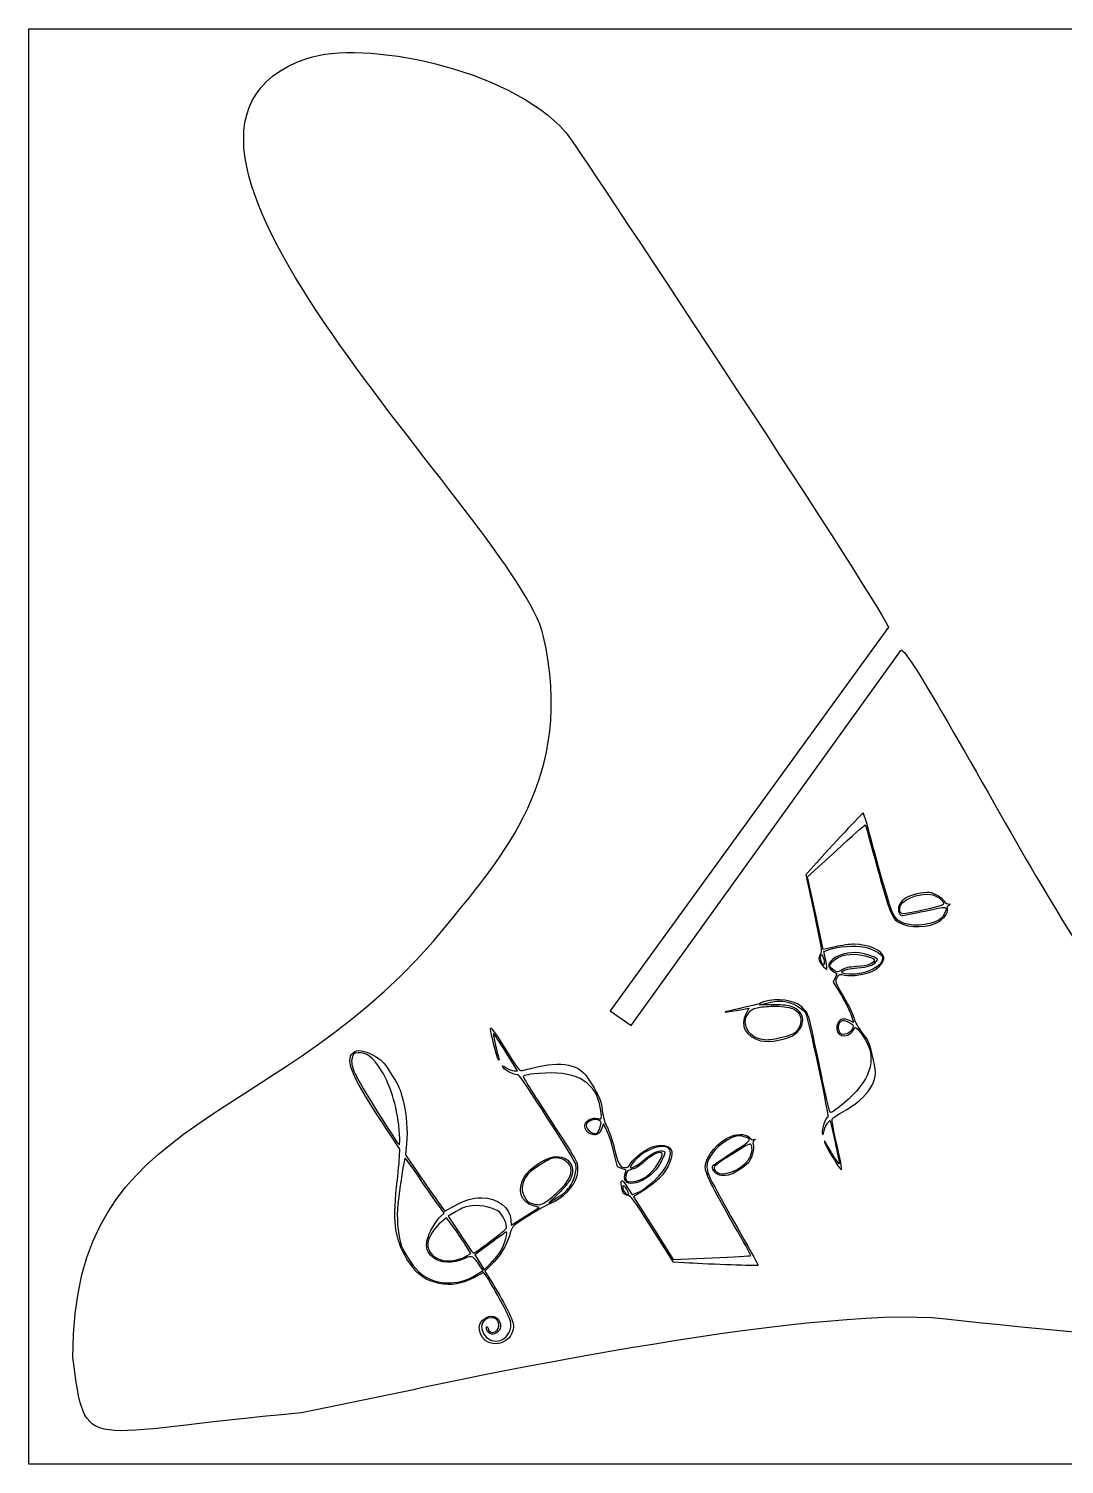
# Model space of a CAD drawing. Header units: millimetres. Extents: x 0 to 650, y 2 to 296.
# Drawn here: x 0.1 to 212.1, y 2 to 295.8 of the extents above; entities that cross this region are included whole.
import ezdxf

# ---------------------------------------------------------------- set-up
doc = ezdxf.new("R2010")
doc.units = ezdxf.units.MM
doc.layers.get('0').update_dxf_attribs({"linetype": 'CONTINUOUS'})

msp = doc.modelspace()

# ---------------------------------------------------------------- linework, layer by layer
at = {"color": 53}
for p, q in [((0.0965, 295.845), (649.901, 295.845)), ((0.0965, 2.0395), (0.0965, 295.845)), ((649.901, 2.0395), (0.0965, 2.0395))]:
    msp.add_line(p, q, dxfattribs=at)
at = {"color": 7}
for p, q in [((176.087, 173.383), (119.123, 94.8559)), ((123.401, 91.8489), (178.649, 168.621)), ((119.123, 94.8559), (123.401, 91.8489)), ((78.8554, 17.2999), (55.965, 12.5525))]:
    msp.add_line(p, q, dxfattribs=at)
at = {"color": 0}
for p, q in [((176.087, 173.383), (119.123, 94.8559)), ((123.401, 91.8489), (178.649, 168.621)), ((167.127, 131.426), (167.127, 131.426)), ((159.52, 122.242), (165.356, 127.613)), ((161.326, 125.118), (159.148, 122.68)), ((159.148, 122.68), (160.851, 114.861)), ((161.131, 114.828), (159.52, 122.242)), ((184.765, 118.659), (184.765, 118.659)), ((162.741, 107.414), (161.131, 114.828)), ((165.148, 107.951), (162.741, 107.414)), ((162.85, 106.968), (163.967, 107.401)), ((163.256, 105.179), (162.85, 106.968)), ((171.234, 106.116), (171.234, 106.116)), ((162.837, 105.387), (162.837, 105.387)), ((164.715, 102.968), (165.547, 102.489)), ((165.162, 101.614), (164.779, 100.74)), ((164.779, 100.74), (166.375, 98.1177)), ((165.547, 102.489), (165.162, 101.614)), ((119.123, 94.8559), (123.401, 91.8489)), ((147.523, 95.3604), (146.935, 94.2785)), ((149.629, 96.0603), (151.496, 96.508)), ((151.969, 96.1016), (149.629, 96.0603)), ((152.488, 95.782), (152.488, 95.782)), ((168.024, 92.4842), (168.024, 92.4842)), ((168.954, 92.4733), (168.1, 92.8783)), ((168.462, 93.9849), (168.954, 92.4733)), ((100.149, 82.5747), (97.7441, 86.4112)), ((99.4915, 82.5581), (100.149, 82.5747)), ((76.0469, 66.5399), (71.9984, 72.7135)), ((117.078, 71.0696), (117.08, 71.0696)), ((117.731, 71.7338), (117.412, 70.8424)), ((118.448, 70.3143), (117.731, 71.7338)), ((163.668, 71.9321), (164.146, 72.3858)), ((164.146, 72.3858), (165.148, 67.9704)), ((76.0099, 69.5635), (76.0099, 69.5635)), ((77.439, 67.6106), (77.2474, 65.3493)), ((76.0155, 65.1771), (76.0469, 66.5399)), ((77.2474, 65.3493), (79.7525, 61.6768)), ((120.604, 62.9281), (119.885, 65.913)), ((122.382, 62.2307), (120.604, 62.9281)), ((122.133, 61.3033), (122.382, 62.2307)), ((128.971, 63.6736), (128.971, 63.6736)), ((147.409, 64.3322), (147.409, 64.3322)), ((83.7544, 55.9223), (85.2509, 53.8399)), ((108.253, 57.1775), (106.566, 55.5554)), ((106.566, 55.5554), (108.206, 56.5549)), ((108.397, 57.7688), (108.397, 57.7688)), ((122.508, 58.2662), (122.508, 58.2662)), ((122.657, 58.71), (123.631, 57.1571)), ((123.631, 57.1571), (124.73, 57.6337)), ((125.954, 58.0789), (123.869, 56.7612)), ((123.869, 56.7612), (127.959, 50.3728)), ((85.1598, 53.4681), (84.0218, 54.9906)), ((84.4642, 52.8257), (85.1598, 53.4681)), ((85.2509, 53.8399), (87.2765, 54.9328)), ((87.5908, 53.7916), (85.9825, 52.801)), ((98.884, 50.993), (104.581, 54.5648)), ((104.581, 54.5648), (103.4, 54.9176)), ((85.6107, 52.4852), (84.5827, 51.6601)), ((86.8578, 50.8275), (85.6107, 52.4852)), ((85.9825, 52.801), (88.3984, 49.1314)), ((98.8109, 51.9688), (98.884, 50.993)), ((132.094, 43.4082), (127.783, 50.1523)), ((127.959, 50.3728), (132.049, 43.9815)), ((90.6089, 45.175), (89.3561, 47.1717)), ((94.5677, 47.2556), (91.397, 44.9185)), ((94.8916, 47.8868), (94.8916, 47.8868)), ((89.8606, 44.7379), (90.6089, 45.175)), ((91.397, 44.9185), (92.3629, 43.3793)), ((132.049, 43.9815), (139.976, 44.293)), ((93.1954, 41.2983), (91.1849, 40.2209)), ((91.5705, 40.7596), (93.0963, 41.7089)), ((92.3629, 43.3793), (93.3277, 41.8412)), ((93.0963, 41.7089), (92.4691, 42.6491)), ((93.7867, 40.5102), (93.1954, 41.2983)), ((93.3277, 41.8412), (93.8622, 42.3651)), ((94.8408, 42.9137), (93.4942, 41.5742)), ((93.4942, 41.5742), (94.7759, 39.5055)), ((95.4264, 44.0076), (95.4264, 44.0076)), ((135.357, 43.2181), (132.094, 43.4082)), ((143.92, 42.8406), (143.92, 42.8406)), ((78.8554, 17.2999), (55.965, 12.5525))]:
    msp.add_line(p, q, dxfattribs=at)
at = {"color": 7}
for points in [[(57.0438, 289.756), (68.428, 293.671), (98.2733, 287.943), (110.009, 274.665)], [(105.432, 171.649), (100.124, 194.449), (11.5631, 274.103), (57.0438, 289.756)], [(110.009, 274.665), (111.665, 272.828), (172.296, 181.205), (176.087, 173.383)], [(86.2281, 113.028), (96.5976, 125.95), (112.185, 142.642), (105.432, 171.649)], [(178.649, 168.621), (179.71, 170.094), (199.634, 133.408), (207.865, 119.736)], [(207.865, 119.736), (221.73, 96.7066), (234.706, 77.3878), (248.541, 68.2516)], [(9.1557, 23.9089), (9.0055, 75.6405), (51.2921, 69.4944), (86.2281, 113.028)], [(377.892, 77.312), (335.224, 19.0417), (267.301, 22.9622), (187.787, 31.7569)], [(187.787, 31.7569), (159.855, 34.8464), (81.4557, 17.9269), (78.8554, 17.2999)], [(55.965, 12.5525), (10.6206, 8.6444), (11.8194, 3.3583), (9.1557, 23.9089)]]:
    msp.add_open_spline(points, degree=3, dxfattribs=at)
at = {"color": 0}
for points in [[(57.0438, 289.756), (68.428, 293.671), (98.2733, 287.943), (110.009, 274.665)], [(105.432, 171.649), (100.124, 194.449), (11.5631, 274.103), (57.0438, 289.756)], [(110.009, 274.665), (111.665, 272.828), (172.296, 181.205), (176.087, 173.383)], [(86.2281, 113.028), (96.5976, 125.95), (112.185, 142.642), (105.432, 171.649)], [(178.649, 168.621), (179.71, 170.094), (199.634, 133.408), (207.865, 119.736)], [(170.919, 135.339), (170.827, 135.318), (169.121, 133.558), (167.127, 131.426)], [(172.233, 131.064), (171.603, 133.437), (171.012, 135.359), (170.919, 135.339)], [(165.356, 127.613), (168.567, 130.566), (171.253, 132.946), (171.326, 132.9)], [(171.326, 132.9), (171.399, 132.854), (172.277, 129.757), (173.276, 126.02)], [(167.127, 131.426), (165.135, 129.296), (162.523, 126.457), (161.326, 125.118)], [(176.815, 115.157), (176.322, 116.298), (174.205, 123.647), (172.233, 131.064)], [(173.276, 126.02), (175.632, 117.209), (176.57, 114.41), (177.469, 113.494)], [(179.608, 117.933), (178.482, 117.183), (177.953, 116.203), (178.167, 115.263)], [(178.41, 115.853), (178.445, 117.424), (182.175, 119.07), (184.765, 118.659)], [(184.457, 119.057), (183.192, 119.181), (180.571, 118.572), (179.608, 117.933)], [(187.716, 117.056), (187.209, 117.923), (185.529, 118.953), (184.457, 119.057)], [(184.765, 118.659), (185.929, 118.473), (187.191, 117.595), (187.361, 116.848)], [(207.865, 119.736), (221.73, 96.7066), (234.706, 77.3878), (248.541, 68.2516)], [(160.851, 114.861), (162.467, 107.435), (162.533, 107.009), (162.144, 106.455)], [(177.939, 113.491), (177.581, 113.805), (177.075, 114.555), (176.815, 115.157)], [(178.167, 115.263), (178.285, 114.74), (178.524, 114.402), (178.802, 114.362)], [(183.163, 115.46), (178.529, 114.408), (178.377, 114.421), (178.41, 115.853)], [(178.802, 114.362), (179.047, 114.328), (181.167, 114.734), (183.511, 115.264)], [(187.361, 116.848), (187.444, 116.485), (186.92, 116.312), (183.163, 115.46)], [(183.511, 115.264), (188.25, 116.342), (188.422, 116.307), (187.413, 114.508)], [(185.758, 112.788), (187.274, 113.479), (188.367, 114.82), (188.16, 115.733)], [(188.452, 116.628), (188.208, 116.592), (187.877, 116.783), (187.716, 117.056)], [(188.16, 115.733), (188.095, 116.021), (188.234, 116.353), (188.469, 116.475)], [(188.469, 116.475), (188.85, 116.674), (188.849, 116.689), (188.452, 116.628)], [(9.1557, 23.9089), (9.0055, 75.6405), (51.2921, 69.4944), (86.2281, 113.028)], [(177.469, 113.494), (178.999, 111.938), (183.123, 111.585), (185.758, 112.788)], [(185.625, 113.068), (182.922, 112.021), (179.395, 112.215), (177.939, 113.491)], [(187.413, 114.508), (187.012, 113.793), (186.567, 113.435), (185.625, 113.068)], [(162.144, 106.455), (161.918, 106.135), (161.782, 105.66), (161.841, 105.402)], [(170.856, 106.572), (166.809, 107.531), (161.855, 104.623), (164.715, 102.968)], [(162.401, 104.743), (162.097, 105.259), (162.093, 106.311), (162.392, 106.379)], [(162.392, 106.379), (162.493, 106.401), (162.693, 105.955), (162.837, 105.387)], [(163.967, 107.401), (165.576, 108.031), (169.256, 108.286), (171.176, 107.904)], [(164.565, 104.854), (165.983, 106.323), (168.438, 106.787), (171.234, 106.116)], [(169.062, 108.464), (168.234, 108.478), (166.473, 108.246), (165.148, 107.951)], [(174.844, 105.843), (175.244, 104.076), (171.446, 102.126), (168.042, 102.348)], [(175.114, 105.856), (174.806, 107.217), (172.016, 108.418), (169.062, 108.464)], [(173.21, 105.803), (172.788, 106.018), (171.728, 106.365), (170.856, 106.572)], [(171.176, 107.904), (172.773, 107.585), (174.692, 106.507), (174.844, 105.843)], [(171.234, 106.116), (172.266, 105.868), (173.149, 105.497), (173.196, 105.288)], [(172.948, 103.018), (174.261, 103.715), (175.294, 105.067), (175.114, 105.856)], [(173.547, 104.914), (173.969, 105.399), (173.964, 105.412), (173.21, 105.803)], [(161.841, 105.402), (161.976, 104.807), (163.169, 103.279), (163.45, 103.343)], [(162.837, 105.387), (163.116, 104.294), (162.873, 103.936), (162.401, 104.743)], [(163.45, 103.343), (163.566, 103.371), (163.479, 104.195), (163.256, 105.179)], [(164.924, 103.15), (163.953, 103.721), (163.867, 104.13), (164.565, 104.854)], [(166.566, 103.233), (165.767, 102.751), (165.618, 102.744), (164.924, 103.15)], [(168.042, 102.348), (165.341, 102.525), (166.46, 103.365), (169.753, 103.631)], [(169.555, 103.892), (167.893, 103.788), (167.259, 103.651), (166.566, 103.233)], [(167.157, 102.146), (168.5, 101.834), (171.589, 102.299), (172.948, 103.018)], [(173.196, 105.288), (173.349, 104.615), (171.839, 104.035), (169.555, 103.892)], [(169.753, 103.631), (172.004, 103.813), (172.834, 104.094), (173.547, 104.914)], [(167.065, 97.5085), (165.234, 100.593), (165.101, 100.999), (165.666, 101.804)], [(165.666, 101.804), (166.069, 102.377), (166.118, 102.388), (167.157, 102.146)], [(157.612, 96.1856), (155.563, 97.3459), (152.109, 97.4439), (149.749, 96.4103)], [(166.375, 98.1177), (167.253, 96.6777), (168.191, 94.8161), (168.462, 93.9849)], [(169.043, 93.4268), (168.825, 94.2082), (167.935, 96.0452), (167.065, 97.5085)], [(149.749, 96.4103), (151.496, 96.508), (134.531, 93.0741), (147.523, 95.3604)], [(146.935, 94.2785), (145.608, 91.8326), (146.841, 89.5449), (149.926, 88.7307)], [(146.888, 91.9), (146.674, 92.8384), (146.746, 93.212), (147.314, 94.1116)], [(147.314, 94.1116), (147.894, 95.0323), (148.176, 95.2377), (149.202, 95.4691)], [(149.202, 95.4691), (149.865, 95.6194), (151.343, 95.7598), (152.488, 95.782)], [(151.496, 96.508), (152.777, 96.8167), (153.832, 96.8954), (154.862, 96.7564)], [(155.627, 95.8839), (154.903, 96.0244), (153.256, 96.1224), (151.969, 96.1016)], [(152.488, 95.782), (155.946, 95.8508), (157.728, 95.1399), (158.089, 93.5482)], [(154.862, 96.7564), (156.446, 96.5412), (158.423, 95.4539), (159.1, 94.4259)], [(156.93, 90.0688), (159.558, 92.0239), (158.834, 95.2571), (155.627, 95.8839)], [(159.059, 94.9194), (158.667, 95.3865), (158.016, 95.957), (157.612, 96.1856)], [(161.802, 84.3209), (159.873, 93.5757), (159.734, 94.1116), (159.059, 94.9194)], [(159.1, 94.4259), (159.591, 93.6819), (163.989, 73.1643), (163.672, 73.0913)], [(94.6506, 91.2594), (94.6355, 91.7028), (95.3452, 90.7108), (97.5568, 87.194)], [(96.2381, 84.8416), (95.8674, 85.404), (94.6877, 90.176), (94.6506, 91.2594)], [(149.897, 89.0446), (148.205, 89.4486), (147.238, 90.3647), (146.888, 91.9)], [(158.089, 93.5482), (158.317, 92.5382), (157.942, 91.3765), (157.107, 90.5097)], [(165.803, 92.4789), (164.695, 90.4406), (166.617, 88.8047), (168.355, 90.3055)], [(165.945, 90.9271), (165.738, 91.8351), (166.102, 92.753), (166.725, 92.8934)], [(168.1, 92.8783), (167.071, 93.3676), (166.204, 93.2187), (165.803, 92.4789)], [(166.725, 92.8934), (166.918, 92.9375), (167.503, 92.753), (168.024, 92.4842)], [(168.817, 91.4217), (168.602, 90.642), (167.707, 90.0067), (166.852, 90.0257)], [(168.024, 92.4842), (168.815, 92.0764), (168.947, 91.9), (168.817, 91.4217)], [(168.355, 90.3055), (168.629, 90.5439), (168.939, 90.9327), (169.045, 91.1737)], [(170.729, 90.3898), (169.836, 91.5088), (169.315, 92.4458), (169.043, 93.4268)], [(169.045, 91.1737), (169.205, 91.5388), (169.331, 91.5197), (169.809, 91.0594)], [(95.2419, 90.1869), (95.1082, 90.1044), (95.7157, 87.1968), (96.2021, 85.6051)], [(97.7441, 86.4112), (96.4212, 88.5211), (95.2941, 90.2215), (95.2419, 90.1869)], [(153.905, 89.3011), (151.681, 88.7966), (151.091, 88.7607), (149.897, 89.0446)], [(149.926, 88.7307), (151.679, 88.2703), (155.49, 88.9963), (156.93, 90.0688)], [(157.107, 90.5097), (156.639, 90.0247), (155.958, 89.7696), (153.905, 89.3011)], [(166.852, 90.0257), (166.266, 90.0395), (166.111, 90.1926), (165.945, 90.9271)], [(171.315, 88.9811), (173.848, 84.8473), (172.346, 80.3973), (166.9, 75.8984)], [(169.809, 91.0594), (170.124, 90.7549), (170.802, 89.819), (171.315, 88.9811)], [(172.765, 85.9331), (172.084, 88.5306), (171.91, 88.9081), (170.729, 90.3898)], [(71.9984, 72.7135), (65.8153, 82.1408), (64.6864, 85.1683), (66.8486, 86.523)], [(66.2905, 85.2138), (65.9007, 83.4842), (66.6679, 81.8487), (71.4333, 74.2488)], [(67.5446, 86.2323), (66.5067, 86.1109), (66.4891, 86.0972), (66.2905, 85.2138)], [(66.8486, 86.523), (67.5968, 86.9929), (69.5688, 86.4969), (71.2156, 85.4206)], [(72.3138, 82.5666), (70.5778, 85.3793), (69.2175, 86.4249), (67.5446, 86.2323)], [(71.2156, 85.4206), (72.6504, 84.4846), (72.8747, 84.2271), (74.447, 81.7051)], [(96.2021, 85.6051), (96.4516, 84.7866), (96.4653, 84.4973), (96.2381, 84.8416)], [(97.5568, 87.194), (100.208, 82.98), (100.531, 82.5514), (100.98, 82.6311)], [(172.755, 79.6078), (173.647, 81.3029), (173.649, 82.5595), (172.765, 85.9331)], [(76.0099, 69.5635), (75.6722, 74.6347), (74.3603, 79.2508), (72.3138, 82.5666)], [(97.2301, 83.2337), (96.9077, 83.7572), (96.9768, 83.7501), (97.8517, 83.1839)], [(100.313, 81.7411), (99.9451, 81.5097), (97.5886, 82.652), (97.2301, 83.2337)], [(97.8517, 83.1839), (98.3918, 82.8312), (99.1306, 82.5514), (99.4915, 82.5581)], [(100.98, 82.6311), (101.253, 82.6766), (102.691, 83.0033), (104.178, 83.3519)], [(104.178, 83.3519), (107.287, 84.0863), (109.405, 84.1389), (111.345, 83.5325)], [(116.94, 75.8719), (115.817, 80.5889), (111.614, 82.6837), (104.579, 82.0289)], [(111.345, 83.5325), (113.174, 82.9606), (114.063, 82.072), (115.816, 79.0554)], [(164.095, 74.1811), (163.952, 74.3948), (162.921, 78.9563), (161.802, 84.3209)], [(74.447, 81.7051), (75.9823, 79.2413), (76.1919, 78.7562), (76.7362, 76.4039)], [(112.125, 63.3952), (111.948, 64.2691), (100.587, 81.9118), (100.313, 81.7411)], [(104.579, 82.0289), (101.782, 81.77), (101.305, 81.6557), (101.381, 81.2684)], [(101.381, 81.2684), (101.431, 81.0147), (103.918, 77.0544), (106.91, 72.4655)], [(167.55, 74.676), (170.269, 76.3503), (171.807, 77.8069), (172.755, 79.6078)], [(76.7362, 76.4039), (77.476, 73.2056), (77.6884, 70.5584), (77.439, 67.6106)], [(115.816, 79.0554), (117.166, 76.7334), (117.311, 76.3461), (117.518, 74.4608)], [(377.892, 77.312), (335.224, 19.0417), (267.301, 22.9622), (187.787, 31.7569)], [(71.4333, 74.2488), (73.8283, 70.4303), (75.868, 67.3544), (75.9658, 67.4176)], [(117.338, 73.3407), (117.347, 73.7761), (117.168, 74.9184), (116.94, 75.8719)], [(117.518, 74.4608), (117.675, 73.0388), (117.967, 72.0079), (118.466, 71.1179)], [(166.9, 75.8984), (164.735, 74.108), (164.316, 73.8519), (164.095, 74.1811)], [(164.772, 72.9312), (164.999, 73.0913), (166.249, 73.8766), (167.55, 74.676)], [(106.91, 72.4655), (112.073, 64.546), (112.353, 64.0662), (112.444, 63.0163)], [(115.502, 69.5043), (113.278, 70.1682), (113.484, 72.6846), (115.776, 72.8472)], [(114.513, 71.9832), (114.107, 71.5603), (114.107, 71.3422), (114.507, 70.7044)], [(114.507, 70.7044), (115.001, 69.9163), (115.905, 69.5219), (116.447, 69.8623)], [(116.889, 72.3801), (116.188, 72.7826), (115.106, 72.6006), (114.513, 71.9832)], [(117.412, 70.8424), (117.027, 69.7689), (116.307, 69.2644), (115.502, 69.5043)], [(115.776, 72.8472), (116.138, 72.8719), (116.633, 72.814), (116.878, 72.7177)], [(116.447, 69.8623), (116.615, 69.9671), (116.899, 70.51), (117.078, 71.0696)], [(116.878, 72.7177), (117.249, 72.5717), (117.325, 72.6736), (117.338, 73.3407)], [(117.08, 71.0696), (117.351, 71.9155), (117.319, 72.136), (116.889, 72.3801)], [(118.466, 71.1179), (118.863, 70.4123), (119.527, 68.4844), (119.944, 66.8306)], [(163.672, 73.0913), (163.249, 72.9947), (162.384, 70.5252), (162.541, 69.8581)], [(162.946, 70.3337), (163.081, 70.9662), (163.406, 71.6855), (163.668, 71.9321)], [(165.568, 67.2814), (164.475, 72.1402), (164.399, 72.6708), (164.772, 72.9312)], [(75.9658, 67.4176), (76.0649, 67.4769), (76.0843, 68.4459), (76.0099, 69.5635)], [(119.885, 65.913), (119.49, 67.5541), (118.843, 69.5343), (118.448, 70.3143)], [(131.337, 66.4132), (130.375, 67.9482), (126.307, 66.6531), (124.053, 64.0913)], [(138.596, 62.8456), (138.582, 65.0268), (141.257, 68.1881), (143.972, 69.1956)], [(144.075, 68.9021), (141.42, 67.7362), (139.058, 65.1108), (138.927, 63.179)], [(143.972, 69.1956), (145.533, 69.7742), (147.254, 69.5935), (147.752, 68.7998)], [(147.972, 67.4469), (147.774, 67.7623), (147.28, 67.5143), (144.017, 65.4692)], [(146.359, 69.143), (145.569, 69.3663), (145.001, 69.3057), (144.075, 68.9021)], [(144.128, 65.8509), (148.244, 68.4332), (148.343, 68.5782), (146.359, 69.143)], [(147.752, 68.7998), (147.908, 68.5518), (148.243, 68.4128), (148.495, 68.4925)], [(148.591, 68.3729), (148.391, 68.2279), (148.293, 67.8586), (148.372, 67.5499)], [(148.495, 68.4925), (148.905, 68.6223), (148.915, 68.6082), (148.591, 68.3729)], [(162.541, 69.8581), (162.682, 69.2602), (162.727, 69.3138), (162.946, 70.3337)], [(163.486, 67.4522), (163.085, 68.2113), (162.891, 68.4237), (162.974, 68.0201)], [(162.974, 68.0201), (163.108, 67.3597), (165.637, 63.1458), (166.376, 62.3521)], [(165.148, 67.9704), (165.699, 65.5408), (166.1, 63.5427), (166.038, 63.5275)], [(75.4091, 58.8186), (75.7259, 61.5668), (75.9989, 64.4275), (76.0155, 65.1771)], [(77.1275, 64.6892), (76.8876, 64.5365), (75.7026, 56.5573), (75.577, 54.241)], [(80.0834, 60.6503), (78.5442, 62.9253), (77.2142, 64.7418), (77.1275, 64.6892)], [(101.607, 60.9589), (102.522, 62.5228), (105.736, 64.6977), (107.513, 64.9538)], [(107.95, 64.7637), (107.275, 64.7774), (106.612, 64.4797), (104.827, 63.3607)], [(107.513, 64.9538), (110.754, 65.4209), (112.522, 62.6209), (110.694, 59.913)], [(110.789, 63.3028), (110.239, 64.1809), (109.152, 64.7418), (107.95, 64.7637)], [(119.944, 66.8306), (120.824, 63.3554), (121.017, 62.9722), (121.984, 62.8015)], [(123.282, 63.6104), (124.012, 64.7802), (126.53, 66.6295), (128, 67.0789)], [(126.17, 64.3901), (127.893, 65.8495), (128.679, 66.2354), (129.763, 66.1596)], [(129.778, 65.6442), (129.41, 66.2312), (127.932, 65.5754), (126.213, 64.0662)], [(128, 67.0789), (129.423, 67.5114), (131.108, 67.2814), (131.538, 66.5949)], [(128.971, 63.6736), (129.527, 64.5763), (129.89, 65.4636), (129.778, 65.6442)], [(130.15, 65.2914), (130.004, 64.8395), (129.498, 63.8457), (129.026, 63.0837)], [(131.538, 66.5949), (132.279, 65.4128), (131.151, 62.5934), (129.091, 60.4767)], [(129.763, 66.1596), (130.404, 66.1113), (130.411, 66.1003), (130.15, 65.2914)], [(130.192, 62.3672), (131.098, 63.7191), (131.698, 65.8386), (131.337, 66.4132)], [(144.017, 65.4692), (139.992, 62.9447), (139.893, 62.8276), (140.928, 61.8367)], [(140.153, 63.1694), (140.302, 63.3691), (142.091, 64.5749), (144.128, 65.8509)], [(147.409, 64.3322), (148.105, 65.2861), (148.378, 66.8002), (147.972, 67.4469)], [(148.372, 67.5499), (148.623, 66.5797), (148.16, 64.6631), (147.473, 63.832)], [(166.038, 63.5275), (165.884, 63.4929), (164.266, 65.9832), (163.486, 67.4522)], [(166.376, 62.3521), (166.679, 62.0254), (166.482, 63.2284), (165.568, 67.2814)], [(104.827, 63.3607), (102.895, 62.1496), (102.45, 61.7594), (101.807, 60.7162)], [(108.397, 57.7688), (110.895, 60.1624), (111.656, 61.9206), (110.789, 63.3028)], [(110.767, 58.7555), (111.735, 60.0244), (112.371, 62.1908), (112.125, 63.3952)], [(112.444, 63.0163), (112.496, 62.4099), (112.437, 61.5474), (112.311, 61.0979)], [(129.026, 63.0837), (126.833, 59.5492), (121.273, 58.1131), (122.133, 61.3033)], [(121.984, 62.8015), (122.674, 62.6787), (122.717, 62.7048), (123.282, 63.6104)], [(124.053, 64.0913), (122.262, 62.0614), (123.647, 62.2543), (126.17, 64.3901)], [(123.629, 62.4251), (122.723, 62.2004), (122.612, 62.1026), (122.408, 61.3227)], [(123.355, 59.8622), (125.396, 59.8234), (127.464, 61.2249), (128.971, 63.6736)], [(126.213, 64.0662), (124.963, 62.9652), (124.413, 62.6166), (123.629, 62.4251)], [(124.73, 57.6337), (126.312, 58.324), (129.1, 60.7399), (130.192, 62.3672)], [(144.464, 51.0081), (139.916, 58.9153), (138.605, 61.5611), (138.596, 62.8456)], [(138.927, 63.179), (138.895, 62.7034), (139.066, 61.8148), (139.306, 61.2041)], [(140.338, 62.0818), (140.053, 62.5369), (139.984, 62.9433), (140.153, 63.1694)], [(143.243, 61.2084), (141.916, 60.9452), (140.851, 61.2648), (140.338, 62.0818)], [(140.928, 61.8367), (142.06, 60.7494), (145.865, 62.2141), (147.409, 64.3322)], [(147.473, 63.832), (146.663, 62.8523), (144.377, 61.4355), (143.243, 61.2084)], [(78.0464, 43.2675), (75.1568, 47.468), (74.5285, 51.175), (75.4091, 58.8186)], [(79.7525, 61.6768), (81.1308, 59.6607), (82.9317, 57.0689), (83.7544, 55.9223)], [(84.0218, 54.9906), (83.3949, 55.8285), (81.6225, 58.3738), (80.0834, 60.6503)], [(103.4, 54.9176), (100.735, 55.7142), (99.9945, 58.2055), (101.607, 60.9589)], [(101.807, 60.7162), (100.892, 59.2363), (100.855, 57.9039), (101.69, 56.5697)], [(112.311, 61.0979), (111.679, 58.8328), (109.3, 56.3259), (106.899, 55.3932)], [(110.694, 59.913), (110.279, 59.3012), (109.182, 58.069), (108.253, 57.1775)], [(121.812, 57.5539), (121.486, 58.069), (121.255, 59.9944), (121.499, 60.1472)], [(121.499, 60.1472), (121.601, 60.2093), (122.122, 59.563), (122.657, 58.71)], [(122.508, 58.2662), (121.933, 59.2363), (121.509, 59.3189), (121.743, 58.4137)], [(122.408, 61.3227), (122.122, 60.234), (122.35, 59.8826), (123.355, 59.8622)], [(129.091, 60.4767), (128.512, 59.8826), (127.101, 58.8038), (125.954, 58.0789)], [(139.306, 61.2041), (139.762, 60.0481), (143.447, 53.3467), (147.283, 46.7004)], [(87.2765, 54.9328), (89.735, 56.2571), (90.6791, 56.5355), (92.8769, 56.5796)], [(92.8769, 56.5796), (96.0078, 56.6431), (98.6123, 54.6171), (98.8109, 51.9688)], [(101.69, 56.5697), (102.199, 55.7526), (102.514, 55.5406), (103.551, 55.3021)], [(105.846, 55.6729), (106.422, 56.0352), (107.57, 56.9764), (108.397, 57.7688)], [(108.206, 56.5549), (109.332, 57.2396), (110.134, 57.9286), (110.767, 58.7555)], [(121.743, 58.4137), (121.892, 57.8347), (122.632, 57.0851), (122.892, 57.2505)], [(122.769, 57.0191), (122.384, 57.0865), (121.952, 57.3278), (121.812, 57.5539)], [(122.892, 57.2505), (122.979, 57.3045), (122.805, 57.7603), (122.508, 58.2662)], [(127.783, 50.1523), (123.69, 56.5549), (123.435, 56.902), (122.769, 57.0191)], [(75.577, 54.241), (75.4295, 51.5221), (75.7756, 48.4657), (76.43, 46.7032)], [(90.8526, 54.9575), (89.5406, 54.8199), (88.8668, 54.5772), (87.5908, 53.7916)], [(96.5165, 53.5563), (95.6455, 54.4407), (92.753, 55.1586), (90.8526, 54.9575)], [(97.9015, 50.4264), (98.075, 50.9517), (97.2538, 52.8038), (96.5165, 53.5563)], [(106.899, 55.3932), (105.385, 54.8058), (99.7066, 51.3098), (99.187, 50.6458)], [(103.551, 55.3021), (104.612, 55.058), (104.956, 55.1145), (105.846, 55.6729)], [(81.6903, 47.9792), (81.9824, 49.3518), (83.4182, 51.8597), (84.4642, 52.8257)], [(84.5827, 51.6601), (83.1825, 50.5326), (81.8748, 48.4643), (81.8046, 47.2666)], [(89.3561, 47.1717), (88.6686, 48.2699), (87.5439, 49.9124), (86.8578, 50.8275)], [(94.8916, 47.8868), (96.4752, 49.0636), (97.8299, 50.2073), (97.9015, 50.4264)], [(99.187, 50.6458), (99.0216, 50.4349), (98.7048, 49.6136), (98.4814, 48.8227)], [(147.935, 44.7573), (147.954, 44.8412), (146.392, 47.6567), (144.464, 51.0081)], [(82.725, 44.4885), (81.6571, 45.3513), (81.3513, 46.3875), (81.6903, 47.9792)], [(81.8046, 47.2666), (81.6088, 43.9279), (86.0735, 42.5263), (89.8606, 44.7379)], [(88.3984, 49.1314), (89.7269, 47.1124), (90.9066, 45.4131), (91.0209, 45.3542)], [(91.0209, 45.3542), (91.2883, 45.2176), (91.4686, 45.3362), (94.8916, 47.8868)], [(97.893, 49.5558), (97.8076, 49.5748), (96.3112, 48.5387), (94.5677, 47.2556)], [(98.4814, 48.8227), (97.9442, 46.9071), (96.4943, 44.5548), (94.8408, 42.9137)], [(97.0276, 46.2125), (97.6147, 47.3301), (98.1742, 49.4937), (97.893, 49.5558)], [(76.43, 46.7032), (77.0791, 44.9545), (79.1161, 42.0479), (80.403, 41.0351)], [(89.487, 44.2172), (86.8027, 43.0237), (84.4201, 43.12), (82.725, 44.4885)], [(92.4691, 42.6491), (91.1257, 44.6634), (90.8375, 44.8165), (89.487, 44.2172)], [(95.4264, 44.0076), (95.9926, 44.6193), (96.7133, 45.6131), (97.0276, 46.2125)], [(139.976, 44.293), (144.334, 44.4638), (147.916, 44.6733), (147.935, 44.7573)], [(147.283, 46.7004), (148.51, 44.5728), (149.448, 42.7923), (149.368, 42.744)], [(84.0878, 39.0592), (81.4172, 39.5785), (79.816, 40.6947), (78.0464, 43.2675)], [(93.8622, 42.3651), (94.1557, 42.6558), (94.8602, 43.3931), (95.4264, 44.0076)], [(143.92, 42.8406), (141.004, 42.9436), (137.149, 43.1147), (135.357, 43.2181)], [(149.368, 42.744), (149.288, 42.6932), (146.837, 42.7373), (143.92, 42.8406)], [(80.403, 41.0351), (83.4803, 38.6126), (87.9408, 38.5039), (91.5705, 40.7596)], [(91.1849, 40.2209), (88.718, 38.9008), (86.651, 38.5632), (84.0878, 39.0592)], [(96.5521, 35.7875), (95.3562, 37.9525), (94.1105, 40.0773), (93.7867, 40.5102)], [(94.7759, 39.5055), (97.2552, 35.5078), (99.2325, 31.626), (99.3165, 30.5897)], [(98.4444, 29.0229), (99.2078, 30.5511), (98.9623, 31.4317), (96.5521, 35.7875)], [(187.787, 31.7569), (159.855, 34.8464), (81.4557, 17.9269), (78.8554, 17.2999)], [(93.6611, 32.005), (95.1537, 32.942), (96.8692, 31.8561), (96.6583, 30.1101)], [(95.002, 32.0435), (92.25, 32.1827), (92.02, 28.6784), (94.7, 27.4464)], [(92.3519, 29.6195), (92.2623, 30.7013), (92.6207, 31.3531), (93.6611, 32.005)], [(97.7664, 27.3541), (95.414, 25.8754), (92.5643, 27.0674), (92.3519, 29.6195)], [(94.838, 28.6577), (94.2372, 28.739), (93.5976, 29.6333), (93.8195, 30.0853)], [(93.8195, 30.0853), (93.9229, 30.2934), (94.0223, 30.2052), (94.1257, 29.8083)], [(94.1257, 29.8083), (94.4548, 28.5309), (96.2448, 28.9209), (96.3154, 30.2838)], [(96.6583, 30.1101), (96.5563, 29.2668), (95.6564, 28.5488), (94.838, 28.6577)], [(96.3154, 30.2838), (96.3662, 31.3008), (95.8455, 31.9994), (95.002, 32.0435)], [(99.3165, 30.5897), (99.4174, 29.3715), (98.7446, 27.9701), (97.7664, 27.3541)], [(94.7, 27.4464), (96.0191, 26.8414), (97.7099, 27.5525), (98.4444, 29.0229)], [(55.965, 12.5525), (10.6206, 8.6444), (11.8194, 3.3583), (9.1557, 23.9089)]]:
    msp.add_open_spline(points, degree=3, dxfattribs=at)

doc.saveas('drawing.dxf')
